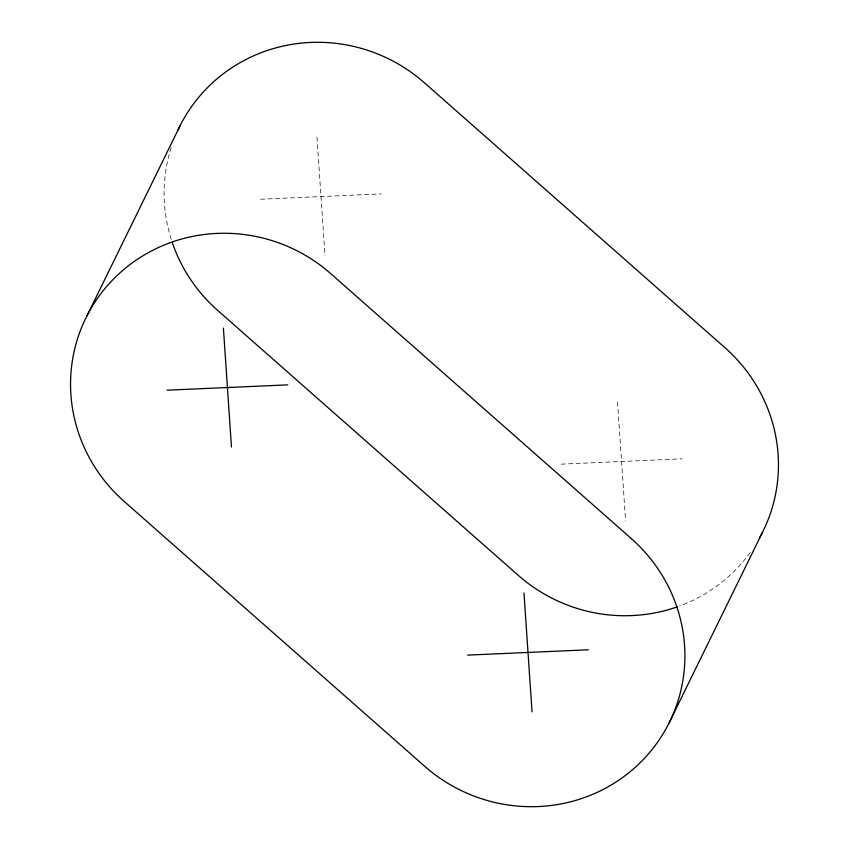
<?xml version="1.0" encoding="UTF-8"?>
<svg xmlns="http://www.w3.org/2000/svg" width="849" height="849" viewBox="0 0 849 849"><rect width="100%" height="100%" fill="white"/><g stroke="black" fill="none" stroke-linecap="round" stroke-linejoin="round"><path stroke-width="0.64" stroke-dasharray="4.25 3.18" d="M260.611 199.218L381.371 193.89M561.189 464.148L681.938 458.81M617.531 402.044L625.596 520.915M316.964 137.113L325.018 255.995M171.265 239.407A157.712 153.414 26.1 0 1 171.328 147.057M750.24 552.466A157.712 153.414 26.1 0 1 679.593 606.006"/><path stroke-width="1.27" d="M86.64 316.465L180.2 125.493M668.8 723.507L762.36 532.535M167.062 390.19L287.811 384.852M467.629 655.11L588.389 649.782M523.982 593.005L532.036 711.886M223.404 328.085L231.469 446.956M172.485 243.122A157.712 153.414 26.1 0 0 217.684 310.416L518.261 575.335A157.712 153.414 26.1 0 0 677.12 606.897M177.95 130.12A157.712 153.414 26.1 0 1 424.288 82.693L724.866 347.623A157.712 153.414 26.1 0 1 759.961 537.088M631.316 538.584L330.739 273.665A157.712 153.414 26.1 0 0 109.351 283.449A157.712 153.414 26.1 0 0 124.134 501.377L424.712 766.307A157.712 153.414 26.1 0 0 646.089 756.523A157.712 153.414 26.1 0 0 631.316 538.584"/></g></svg>
